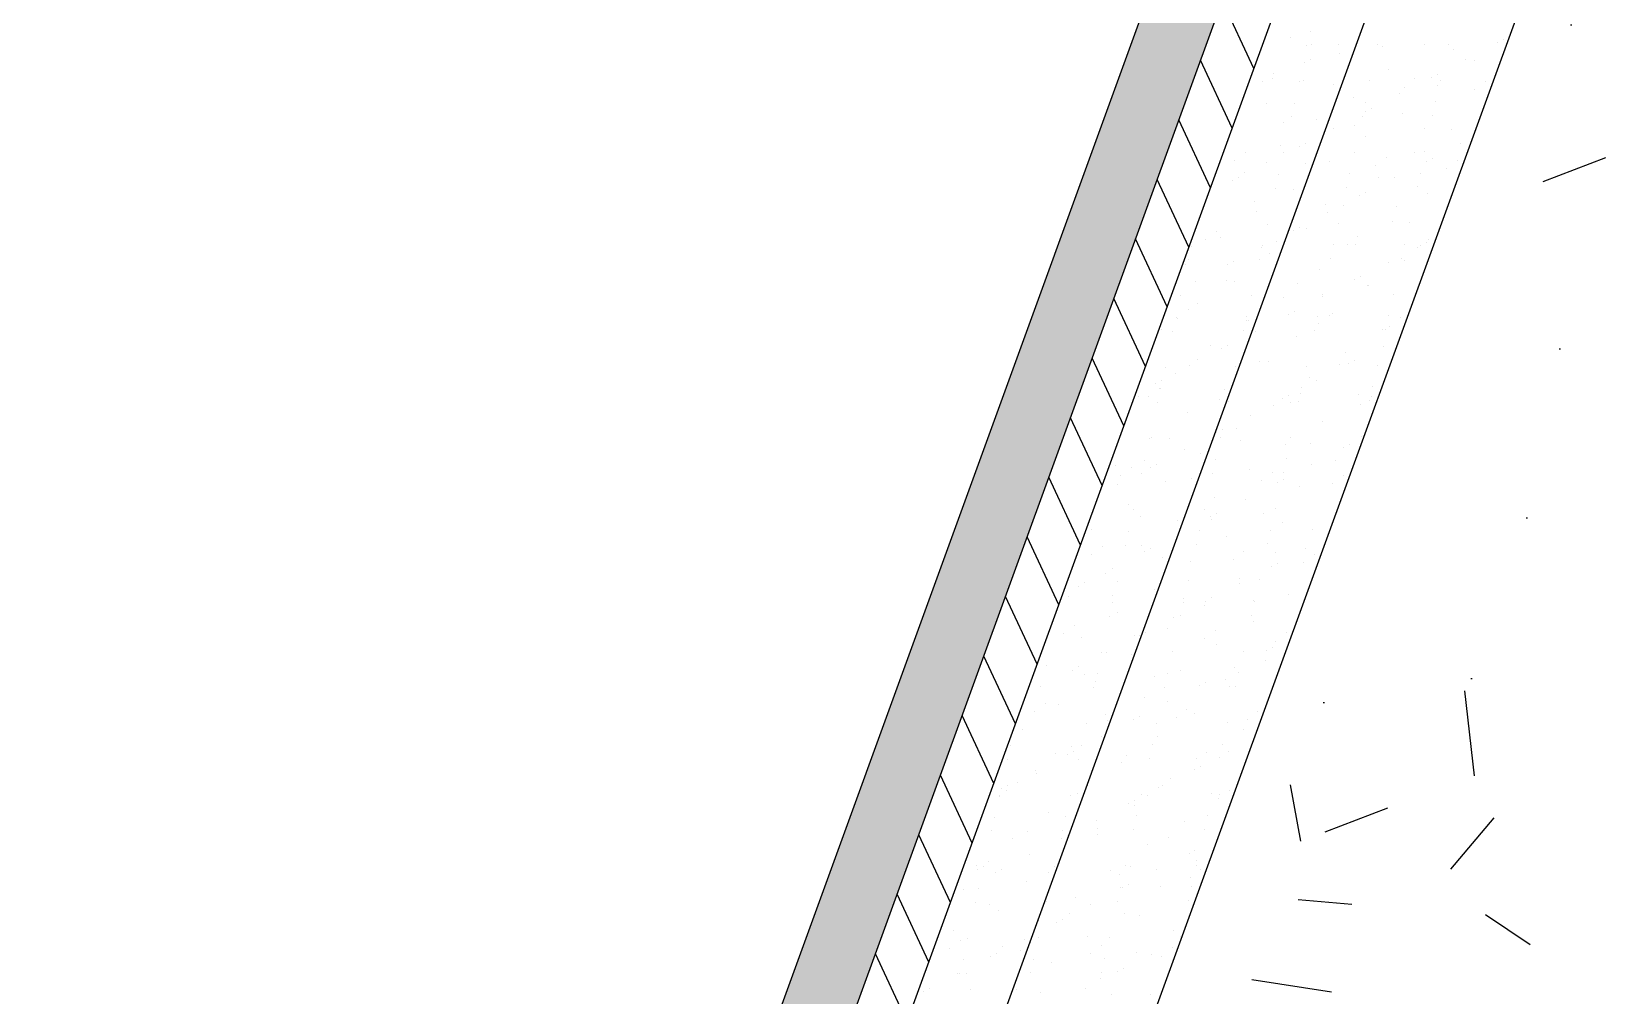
# Model space of a CAD drawing. Header units: millimetres. Extents: x 521005098 to 521837086, y 174609906 to 175681253.
# Drawn here: x 521825695.6 to 521826140.4, y 175362101.7 to 175362374.8 of the extents above; entities that cross this region are included whole.
import ezdxf

# ---------------------------------------------------------------- set-up
doc = ezdxf.new("R2010")
doc.units = ezdxf.units.MM
doc.header["$LTSCALE"] = 200
doc.layers.add('GT detail', color=3, linetype='Continuous')

msp = doc.modelspace()

# ---------------------------------------------------------------- hatches: boundary and pattern name
at = {"layer": 'GT detail'}
h = msp.add_hatch(dxfattribs=at)
h.set_pattern_fill('AR-CONC', color=8, style=0)
h.set_pattern_definition([(50, (0, 0), (182.184668996, -15.93908554), [19.05, -209.55]), (355, (0, 0), (-35.242825976, 191.05664288), [15.24, -167.64]), (100.451, (15.18, -1.33), (146.942501666, 175.11668782), [16.19, -178.09]), (46.1842, (0, 50.8), (271.07904089, -42.04232793), [28.575, -314.325]), (96.6356, (22.6, 47.3), (237.40423447, 247.42555589), [24.285, -267.135]), (351.184, (0, 50.8), (237.40460581, 247.42511786), [22.86, -251.46]), (21, (25.4, 38.1), (151.614879835, -102.265518517), [19.05, -209.55]), (326, (25.4, 38.1), (61.80202835, 184.18796612), [15.24, -167.64]), (71.4514, (38.03, 29.58), (213.41649077, 81.922857716), [16.19, -178.09]), (37.5, (0, 0), (3.0886032506, 84.555038873), [0, -165.608, 0, -170.18, 0, -168.275]), (7.5, (0, 0), (66.81966251, 100.180574818), [0, -97.028, 0, -161.798, 0, -64.135]), (327.5, (-56.64, 0), (135.590595167, -5.728743993), [0, -63.5, 0, -198.12, 0, -262.89]), (317.5, (-82.04, 0), (148.129181386, 25.426491033), [0, -82.55, 0, -131.572, 0, -186.69])])
h.paths.add_polyline_path([(521825707.71703, 175361255.59341), (521826357.5553, 175363041.00939), (521826498.50919, 175362989.70637), (521826584.01423, 175363224.62952), (521826443.06033, 175363275.93255), (521826393.07008, 175363240.91862), (521826666.6862, 175363992.67272), (521826682.47443, 175363933.71738), (521826823.42833, 175363882.41436), (521826875.56902, 175364025.66972), (521826968.70061, 175363989.16624), (521825942.64018, 175361170.08837)])
h = msp.add_hatch(dxfattribs=at)
h.set_pattern_fill('ANGLE', color=8, scale=2, style=0)
h.set_pattern_definition([(70, (-1581.22, 575.517), (-13.12750591238, 4.77802140226), [10.16, -3.81]), (160, (-1581.22, 575.517), (-4.77802140226, -13.12750591238), [10.16, -3.81])])
h.paths.add_polyline_path([(521825613.74776, 175361289.79542), (521825632.54162, 175361282.95502), (521826308.40661, 175363139.87884), (521826397.04104, 175363107.61854), (521826403.88144, 175363126.41239), (521826296.45316, 175363165.51309)])

# ---------------------------------------------------------------- linework, layer by layer
for p, q in [((521825613.74776, 175361289.79542), (521826296.45316, 175363165.51309)), ((521825632.54162, 175361282.95502), (521826308.40661, 175363139.87884)), ((521825646.63701, 175361277.82472), (521826320.97094, 175363130.54196)), ((521825670.12932, 175361269.27422), (521826339.5116, 175363108.38691)), ((521825707.71703, 175361255.59341), (521826357.5553, 175363041.00939))]:
    msp.add_line(p, q, dxfattribs=at)
at = {"layer": 'GT detail', "color": 8}
for p, q in [((521826042.08759, 175362364.31628), (521826033.12251, 175362383.54197)), ((521826052.38722, 175362373.14962), (521826052.38722, 175362373.14962)), ((521826058.02462, 175362374.7451), (521826058.02462, 175362374.7451)), ((521826112.97373, 175362372.52891), (521826112.97373, 175362372.52891)), ((521826057.15876, 175362370.83943), (521826057.15876, 175362370.83943)), ((521826058.55965, 175362371.21228), (521826058.55965, 175362371.21228)), ((521826066.12913, 175362371.14892), (521826066.12913, 175362371.14892)), ((521826066.34833, 175362368.57901), (521826066.34833, 175362368.57901)), ((521826077.232, 175362371.00986), (521826077.232, 175362371.00986)), ((521826078.59499, 175362370.46909), (521826078.59499, 175362370.46909)), ((521826090.54707, 175362371.24718), (521826090.54707, 175362371.24718)), ((521826097.30525, 175362371.1803), (521826097.30525, 175362371.1803)), ((521826098.63034, 175362369.7259), (521826098.63034, 175362369.7259)), ((521826111.28398, 175362371.64928), (521826111.28398, 175362371.64928)), ((521826035.94474, 175362347.43892), (521826026.97965, 175362366.66461)), ((521826047.67801, 175362362.86251), (521826047.67801, 175362362.86251)), ((521826056.46373, 175362366.11743), (521826056.46373, 175362366.11743)), ((521826058.15348, 175362366.99706), (521826058.15348, 175362366.99706)), ((521826080.30944, 175362364.00839), (521826080.30944, 175362364.00839)), ((521826102.1593, 175362366.89927), (521826102.1593, 175362366.89927)), ((521826104.50818, 175362366.67656), (521826104.50818, 175362366.67656)), ((521826044.65534, 175362360.54313), (521826044.65534, 175362360.54313)), ((521826047.33905, 175362361.36742), (521826047.33905, 175362361.36742)), ((521826054.89926, 175362360.64748), (521826054.89926, 175362360.64748)), ((521826056.28256, 175362360.79517), (521826056.28256, 175362360.79517)), ((521826064.69068, 175362359.79994), (521826064.69068, 175362359.79994)), ((521826067.71336, 175362362.11932), (521826067.71336, 175362362.11932)), ((521826074.9725, 175362360.81792), (521826074.9725, 175362360.81792)), ((521826084.72603, 175362359.05675), (521826084.72603, 175362359.05675)), ((521826087.7487, 175362361.37613), (521826087.7487, 175362361.37613)), ((521826092.49389, 175362361.86778), (521826092.49389, 175362361.86778)), ((521826094.18365, 175362362.74741), (521826094.18365, 175362362.74741)), ((521826094.27056, 175362359.43778), (521826094.27056, 175362359.43778)), ((521826095.04575, 175362360.98835), (521826095.04575, 175362360.98835)), ((521826107.78405, 175362360.63293), (521826107.78405, 175362360.63293)), ((521826045.80434, 175362354.31946), (521826045.80434, 175362354.31946)), ((521826053.54686, 175362354.54719), (521826053.54686, 175362354.54719)), ((521826070.24367, 175362356.22456), (521826070.24367, 175362356.22456)), ((521826073.6201, 175362354.71763), (521826073.6201, 175362354.71763)), ((521826083.36921, 175362357.11777), (521826083.36921, 175362357.11777)), ((521826093.69334, 175362354.88806), (521826093.69334, 175362354.88806)), ((521826104.76137, 175362358.31355), (521826104.76137, 175362358.31355)), ((521826029.80188, 175362330.56156), (521826020.83679, 175362349.78725)), ((521826052.68099, 175362350.64152), (521826052.68099, 175362350.64152)), ((521826059.76545, 175362349.74884), (521826059.76545, 175362349.74884)), ((521826072.75423, 175362350.81196), (521826072.75423, 175362350.81196)), ((521826073.70381, 175362352.08628), (521826073.70381, 175362352.08628)), ((521826075.39357, 175362352.96592), (521826075.39357, 175362352.96592)), ((521826084.20478, 175362351.65394), (521826084.20478, 175362351.65394)), ((521826092.82748, 175362350.98239), (521826092.82748, 175362350.98239)), ((521826050.4841, 175362348.89885), (521826050.4841, 175362348.89885)), ((521826064.57913, 175362347.33628), (521826064.57913, 175362347.33628)), ((521826070.51945, 175362348.15565), (521826070.51945, 175362348.15565)), ((521826073.72657, 175362345.17823), (521826073.72657, 175362345.17823)), ((521826090.55479, 175362347.41246), (521826090.55479, 175362347.41246)), ((521826098.1659, 175362347.08333), (521826098.1659, 175362347.08333)), ((521826049.52783, 175362342.51006), (521826049.52783, 175362342.51006)), ((521826054.91373, 175362342.30479), (521826054.91373, 175362342.30479)), ((521826056.60348, 175362343.18442), (521826056.60348, 175362343.18442)), ((521826070.49473, 175362340.62001), (521826070.49473, 175362340.62001)), ((521826087.68768, 175362340.60761), (521826087.68768, 175362340.60761)), ((521826090.56798, 175362340.79045), (521826090.56798, 175362340.79045)), ((521826100.6093, 175362343.08663), (521826100.6093, 175362343.08663)), ((521826036.57979, 175362338.22969), (521826036.57979, 175362338.22969)), ((521826039.60247, 175362340.54908), (521826039.60247, 175362340.54908)), ((521826045.78905, 175362337.55478), (521826045.78905, 175362337.55478)), ((521826050.42149, 175362340.44958), (521826050.42149, 175362340.44958)), ((521826056.61514, 175362337.4865), (521826056.61514, 175362337.4865)), ((521826059.63781, 175362339.80588), (521826059.63781, 175362339.80588)), ((521826063.48894, 175362337.93944), (521826063.48894, 175362337.93944)), ((521826076.65048, 175362336.74331), (521826076.65048, 175362336.74331)), ((521826079.67316, 175362339.06269), (521826079.67316, 175362339.06269)), ((521826090.94389, 175362338.05514), (521826090.94389, 175362338.05514)), ((521826092.63365, 175362338.93477), (521826092.63365, 175362338.93477)), ((521826099.7085, 175362338.3195), (521826099.7085, 175362338.3195)), ((521826023.65902, 175362313.6842), (521826014.69394, 175362332.90989)), ((521826036.12365, 175362332.52329), (521826036.12365, 175362332.52329)), ((521826037.8134, 175362333.40292), (521826037.8134, 175362333.40292)), ((521826039.46206, 175362334.72622), (521826039.46206, 175362334.72622)), ((521826049.06909, 175362334.34929), (521826049.06909, 175362334.34929)), ((521826069.14233, 175362334.51972), (521826069.14233, 175362334.51972)), ((521826077.45006, 175362333.36883), (521826077.45006, 175362333.36883)), ((521826081.81921, 175362333.30513), (521826081.81921, 175362333.30513)), ((521826089.21558, 175362334.69016), (521826089.21558, 175362334.69016)), ((521826096.68583, 175362336.00011), (521826096.68583, 175362336.00011)), ((521826028.98384, 175362328.2505), (521826028.98384, 175362328.2505)), ((521826048.20322, 175362330.44362), (521826048.20322, 175362330.44362)), ((521826053.42317, 175362330.15561), (521826053.42317, 175362330.15561)), ((521826068.27647, 175362330.61405), (521826068.27647, 175362330.61405)), ((521826072.15381, 175362328.27364), (521826072.15381, 175362328.27364)), ((521826073.84357, 175362329.15327), (521826073.84357, 175362329.15327)), ((521826088.34971, 175362330.78449), (521826088.34971, 175362330.78449)), ((521826091.41117, 175362328.79821), (521826091.41117, 175362328.79821)), ((521826042.40856, 175362326.58541), (521826042.40856, 175362326.58541)), ((521826042.94495, 175362323.67989), (521826042.94495, 175362323.67989)), ((521826062.4439, 175362325.84222), (521826062.4439, 175362325.84222)), ((521826063.02913, 175362323.52364), (521826063.02913, 175362323.52364)), ((521826067.38429, 175362325.58499), (521826067.38429, 175362325.58499)), ((521826082.47925, 175362325.09902), (521826082.47925, 175362325.09902)), ((521826045.94372, 175362320.25167), (521826045.94372, 175362320.25167)), ((521826053.36373, 175362318.49215), (521826053.36373, 175362318.49215)), ((521826055.05348, 175362319.37178), (521826055.05348, 175362319.37178)), ((521826056.90607, 175362319.10927), (521826056.90607, 175362319.10927)), ((521826066.01697, 175362320.42211), (521826066.01697, 175362320.42211)), ((521826081.3454, 175362321.01438), (521826081.3454, 175362321.01438)), ((521826086.09021, 175362320.59254), (521826086.09021, 175362320.59254)), ((521826017.51617, 175362296.80683), (521826008.55108, 175362316.03253)), ((521826024.51808, 175362313.98095), (521826024.51808, 175362313.98095)), ((521826028.50425, 175362315.91626), (521826028.50425, 175362315.91626)), ((521826031.52692, 175362318.23564), (521826031.52692, 175362318.23564)), ((521826032.70733, 175362316.4411), (521826032.70733, 175362316.4411)), ((521826044.59132, 175362314.15138), (521826044.59132, 175362314.15138)), ((521826048.53959, 175362315.17306), (521826048.53959, 175362315.17306)), ((521826051.56227, 175362317.49245), (521826051.56227, 175362317.49245)), ((521826064.66456, 175362314.32182), (521826064.66456, 175362314.32182)), ((521826068.57494, 175362314.42987), (521826068.57494, 175362314.42987)), ((521826070.86718, 175362314.53866), (521826070.86718, 175362314.53866)), ((521826071.59761, 175362316.74925), (521826071.59761, 175362316.74925)), ((521826084.73781, 175362314.49225), (521826084.73781, 175362314.49225)), ((521826089.39389, 175362314.2425), (521826089.39389, 175362314.2425)), ((521826091.08365, 175362315.12213), (521826091.08365, 175362315.12213)), ((521826091.63296, 175362316.00606), (521826091.63296, 175362316.00606)), ((521826023.65221, 175362310.07528), (521826023.65221, 175362310.07528)), ((521826036.2634, 175362309.59028), (521826036.2634, 175362309.59028)), ((521826043.72545, 175362310.24571), (521826043.72545, 175362310.24571)), ((521826044.23905, 175362313.74214), (521826044.23905, 175362313.74214)), ((521826046.66844, 175362311.87049), (521826046.66844, 175362311.87049)), ((521826063.7987, 175362310.41615), (521826063.7987, 175362310.41615)), ((521826080.26921, 175362309.49249), (521826080.26921, 175362309.49249)), ((521826083.87194, 175362310.58658), (521826083.87194, 175362310.58658)), ((521826084.82829, 175362309.96805), (521826084.82829, 175362309.96805)), ((521826088.61028, 175362313.68668), (521826088.61028, 175362313.68668)), ((521826022.64156, 175362308.65727), (521826022.64156, 175362308.65727)), ((521826034.57365, 175362308.71065), (521826034.57365, 175362308.71065)), ((521826060.62956, 175362307.29987), (521826060.62956, 175362307.29987)), ((521826072.29357, 175362305.34063), (521826072.29357, 175362305.34063)), ((521826025.44897, 175362303.96064), (521826025.44897, 175362303.96064)), ((521826034.33302, 175362304.27197), (521826034.33302, 175362304.27197)), ((521826036.60267, 175362304.08665), (521826036.60267, 175362304.08665)), ((521826054.36836, 175362303.52878), (521826054.36836, 175362303.52878)), ((521826070.60381, 175362304.461), (521826070.60381, 175362304.461)), ((521826074.4037, 175362302.78559), (521826074.4037, 175362302.78559)), ((521826074.59067, 175362302.72926), (521826074.59067, 175362302.72926)), ((521826011.37331, 175362279.92947), (521826002.40822, 175362299.15517)), ((521826021.39271, 175362299.88333), (521826021.39271, 175362299.88333)), ((521826026.12446, 175362297.61094), (521826026.12446, 175362297.61094)), ((521826041.46595, 175362300.05377), (521826041.46595, 175362300.05377)), ((521826050.56379, 175362299.51604), (521826050.56379, 175362299.51604)), ((521826061.47913, 175362299.711), (521826061.47913, 175362299.711)), ((521826061.5392, 175362300.2242), (521826061.5392, 175362300.2242)), ((521826081.61244, 175362300.39464), (521826081.61244, 175362300.39464)), ((521826020.04031, 175362293.78304), (521826020.04031, 175362293.78304)), ((521826020.4287, 175362293.60282), (521826020.4287, 175362293.60282)), ((521826023.45138, 175362295.9222), (521826023.45138, 175362295.9222)), ((521826040.08557, 175362293.04032), (521826040.08557, 175362293.04032)), ((521826040.11355, 175362293.95348), (521826040.11355, 175362293.95348)), ((521826040.46405, 175362292.85963), (521826040.46405, 175362292.85963)), ((521826043.48672, 175362295.17901), (521826043.48672, 175362295.17901)), ((521826051.81373, 175362294.67951), (521826051.81373, 175362294.67951)), ((521826053.50348, 175362295.55914), (521826053.50348, 175362295.55914)), ((521826060.1868, 175362294.12391), (521826060.1868, 175362294.12391)), ((521826060.49939, 175362292.11643), (521826060.49939, 175362292.11643)), ((521826063.52207, 175362294.43581), (521826063.52207, 175362294.43581)), ((521826064.5249, 175362294.94543), (521826064.5249, 175362294.94543)), ((521826080.26004, 175362294.29435), (521826080.26004, 175362294.29435)), ((521826083.55741, 175362293.69262), (521826083.55741, 175362293.69262)), ((521826015.88683, 175362290.37215), (521826015.88683, 175362290.37215)), ((521826019.17444, 175362289.87737), (521826019.17444, 175362289.87737)), ((521826039.24769, 175362290.04781), (521826039.24769, 175362290.04781)), ((521826042.68905, 175362289.9295), (521826042.68905, 175362289.9295)), ((521826054.04668, 175362288.46971), (521826054.04668, 175362288.46971)), ((521826059.32093, 175362290.21824), (521826059.32093, 175362290.21824)), ((521826078.48601, 175362290.37481), (521826078.48601, 175362290.37481)), ((521826079.39418, 175362290.38868), (521826079.39418, 175362290.38868)), ((521826080.53474, 175362291.37324), (521826080.53474, 175362291.37324)), ((521826029.84795, 175362285.80154), (521826029.84795, 175362285.80154)), ((521826033.02365, 175362284.89801), (521826033.02365, 175362284.89801)), ((521826034.7134, 175362285.77764), (521826034.7134, 175362285.77764)), ((521826068.0078, 175362283.89909), (521826068.0078, 175362283.89909)), ((521826078.71921, 175362285.67985), (521826078.71921, 175362285.67985)), ((521826005.23045, 175362263.05211), (521825996.26536, 175362282.2778)), ((521826016.91494, 175362279.68543), (521826016.91494, 175362279.68543)), ((521826023.89897, 175362280.148), (521826023.89897, 175362280.148)), ((521826026.25747, 175362281.95854), (521826026.25747, 175362281.95854)), ((521826036.98819, 175362279.85586), (521826036.98819, 175362279.85586)), ((521826043.80906, 175362281.23092), (521826043.80906, 175362281.23092)), ((521826046.29282, 175362281.21534), (521826046.29282, 175362281.21534)), ((521826057.06143, 175362280.0263), (521826057.06143, 175362280.0263)), ((521826066.32816, 175362280.47215), (521826066.32816, 175362280.47215)), ((521826069.05381, 175362280.64836), (521826069.05381, 175362280.64836)), ((521826070.74357, 175362281.52799), (521826070.74357, 175362281.52799)), ((521826077.13468, 175362280.19673), (521826077.13468, 175362280.19673)), ((521826014.23356, 175362275.11651), (521826014.23356, 175362275.11651)), ((521826015.92332, 175362275.99614), (521826015.92332, 175362275.99614)), ((521826019.78218, 175362278.0177), (521826019.78218, 175362278.0177)), ((521826055.70903, 175362273.92601), (521826055.70903, 175362273.92601)), ((521826057.77017, 175362276.66031), (521826057.77017, 175362276.66031)), ((521826059.92913, 175362275.89835), (521826059.92913, 175362275.89835)), ((521826075.78227, 175362274.09644), (521826075.78227, 175362274.09644)), ((521826009.30396, 175362271.54198), (521826009.30396, 175362271.54198)), ((521826012.35316, 175362271.28938), (521826012.35316, 175362271.28938)), ((521826014.69667, 175362269.67947), (521826014.69667, 175362269.67947)), ((521826015.37584, 175362273.60876), (521826015.37584, 175362273.60876)), ((521826015.56254, 175362273.58514), (521826015.56254, 175362273.58514)), ((521826032.3885, 175362270.54619), (521826032.3885, 175362270.54619)), ((521826033.74329, 175362273.44709), (521826033.74329, 175362273.44709)), ((521826034.76992, 175362269.8499), (521826034.76992, 175362269.8499)), ((521826035.41118, 175362272.86557), (521826035.41118, 175362272.86557)), ((521826035.63578, 175362273.75557), (521826035.63578, 175362273.75557)), ((521826050.26373, 175362270.86686), (521826050.26373, 175362270.86686)), ((521826051.95349, 175362271.7465), (521826051.95349, 175362271.7465)), ((521826052.42385, 175362269.803), (521826052.42385, 175362269.803)), ((521826054.84316, 175362270.02034), (521826054.84316, 175362270.02034)), ((521826055.44653, 175362272.12238), (521826055.44653, 175362272.12238)), ((521826071.73128, 175362272.08969), (521826071.73128, 175362272.08969)), ((521826074.91641, 175362270.19077), (521826074.91641, 175362270.19077)), ((521826075.48187, 175362271.37918), (521826075.48187, 175362271.37918)), ((521825999.08759, 175362246.17475), (521825990.12251, 175362265.40044)), ((521826023.26507, 175362266.97137), (521826023.26507, 175362266.97137)), ((521826041.13905, 175362266.11686), (521826041.13905, 175362266.11686)), ((521826047.7044, 175362268.87647), (521826047.7044, 175362268.87647)), ((521826072.45919, 175362269.0598), (521826072.45919, 175362269.0598)), ((521826031.47365, 175362261.08537), (521826031.47365, 175362261.08537)), ((521826033.1634, 175362261.965), (521826033.1634, 175362261.965)), ((521826037.22618, 175362262.40076), (521826037.22618, 175362262.40076)), ((521826061.66551, 175362264.30586), (521826061.66551, 175362264.30586)), ((521826012.43717, 175362259.48752), (521826012.43717, 175362259.48752)), ((521826013.02745, 175362259.73258), (521826013.02745, 175362259.73258)), ((521826018.18193, 175362259.6451), (521826018.18193, 175362259.6451)), ((521826022.34897, 175362256.33536), (521826022.34897, 175362256.33536)), ((521826032.51042, 175362259.65796), (521826032.51042, 175362259.65796)), ((521826038.21727, 175362258.90191), (521826038.21727, 175362258.90191)), ((521826051.1873, 175362257.83014), (521826051.1873, 175362257.83014)), ((521826052.58366, 175362259.82839), (521826052.58366, 175362259.82839)), ((521826058.25262, 175362258.15871), (521826058.25262, 175362258.15871)), ((521826067.50381, 175362256.83572), (521826067.50381, 175362256.83572)), ((521826069.19357, 175362257.71535), (521826069.19357, 175362257.71535)), ((521826072.65691, 175362259.99883), (521826072.65691, 175362259.99883)), ((521826002.96168, 175362251.94875), (521826002.96168, 175362251.94875)), ((521826011.08477, 175362253.38724), (521826011.08477, 175362253.38724)), ((521826014.37332, 175362252.1835), (521826014.37332, 175362252.1835)), ((521826026.98856, 175362255.16197), (521826026.98856, 175362255.16197)), ((521826031.15802, 175362253.55767), (521826031.15802, 175362253.55767)), ((521826051.23126, 175362253.7281), (521826051.23126, 175362253.7281)), ((521826058.37913, 175362252.08571), (521826058.37913, 175362252.08571)), ((521826065.14841, 175362253.25953), (521826065.14841, 175362253.25953)), ((521825992.94474, 175362229.29739), (521825983.97965, 175362248.52308)), ((521826004.27762, 175362248.97595), (521826004.27762, 175362248.97595)), ((521826007.30029, 175362251.29533), (521826007.30029, 175362251.29533)), ((521826010.21891, 175362249.48156), (521826010.21891, 175362249.48156)), ((521826012.68356, 175362251.30387), (521826012.68356, 175362251.30387)), ((521826016.92279, 175362247.37814), (521826016.92279, 175362247.37814)), ((521826024.31296, 175362248.23275), (521826024.31296, 175362248.23275)), ((521826027.33564, 175362250.55213), (521826027.33564, 175362250.55213)), ((521826030.29215, 175362249.652), (521826030.29215, 175362249.652)), ((521826040.94967, 175362250.59136), (521826040.94967, 175362250.59136)), ((521826044.3483, 175362247.48956), (521826044.3483, 175362247.48956)), ((521826047.37098, 175362249.80894), (521826047.37098, 175362249.80894)), ((521826050.36539, 175362249.82243), (521826050.36539, 175362249.82243)), ((521826050.40349, 175362247.93386), (521826050.40349, 175362247.93386)), ((521826067.40633, 175362249.06575), (521826067.40633, 175362249.06575)), ((521826003.55888, 175362246.55386), (521826003.55888, 175362246.55386)), ((521826030.8839, 175362242.80752), (521826030.8839, 175362242.80752)), ((521826048.71373, 175362247.05422), (521826048.71373, 175362247.05422)), ((521826054.91079, 175362246.02074), (521826054.91079, 175362246.02074)), ((521826064.38365, 175362246.74637), (521826064.38365, 175362246.74637)), ((521826006.44457, 175362240.90242), (521826006.44457, 175362240.90242)), ((521826007.95941, 175362239.28962), (521826007.95941, 175362239.28962)), ((521826028.03265, 175362239.46005), (521826028.03265, 175362239.46005)), ((521826039.58905, 175362242.30422), (521826039.58905, 175362242.30422)), ((521826048.1059, 175362239.63049), (521826048.1059, 175362239.63049)), ((521826010.10638, 175362237.33166), (521826010.10638, 175362237.33166)), ((521826020.40568, 175362236.3318), (521826020.40568, 175362236.3318)), ((521826029.92365, 175362237.27273), (521826029.92365, 175362237.27273)), ((521826030.14173, 175362236.58847), (521826030.14173, 175362236.58847)), ((521826031.6134, 175362238.15236), (521826031.6134, 175362238.15236)), ((521826044.84502, 175362238.23691), (521826044.84502, 175362238.23691)), ((521826050.17707, 175362235.84527), (521826050.17707, 175362235.84527)), ((521825986.80188, 175362212.42003), (521825977.83679, 175362231.64572)), ((521825996.20695, 175362233.66363), (521825996.20695, 175362233.66363)), ((521826006.607, 175362233.18933), (521826006.607, 175362233.18933)), ((521826020.79897, 175362232.52272), (521826020.79897, 175362232.52272)), ((521826025.81438, 175362229.45409), (521826025.81438, 175362229.45409)), ((521826026.68025, 175362233.35977), (521826026.68025, 175362233.35977)), ((521826034.3668, 175362231.76119), (521826034.3668, 175362231.76119)), ((521826045.88763, 175362229.62453), (521826045.88763, 175362229.62453)), ((521826046.75349, 175362233.5302), (521826046.75349, 175362233.5302)), ((521826058.80613, 175362233.66629), (521826058.80613, 175362233.66629)), ((521825996.20207, 175362226.66251), (521825996.20207, 175362226.66251)), ((521825999.22475, 175362228.98189), (521825999.22475, 175362228.98189)), ((521826005.74114, 175362229.28366), (521826005.74114, 175362229.28366)), ((521826010.16806, 175362229.09302), (521826010.16806, 175362229.09302)), ((521826011.13357, 175362227.49123), (521826011.13357, 175362227.49123)), ((521826012.82332, 175362228.37086), (521826012.82332, 175362228.37086)), ((521826016.23742, 175362225.91932), (521826016.23742, 175362225.91932)), ((521826019.26009, 175362228.2387), (521826019.26009, 175362228.2387)), ((521826036.27276, 175362225.17612), (521826036.27276, 175362225.17612)), ((521826039.29544, 175362227.4955), (521826039.29544, 175362227.4955)), ((521826048.32791, 175362227.19058), (521826048.32791, 175362227.19058)), ((521826056.82913, 175362228.27307), (521826056.82913, 175362228.27307)), ((521826059.33078, 175362226.75231), (521826059.33078, 175362226.75231)), ((521826000.10229, 175362221.30918), (521826000.10229, 175362221.30918)), ((521826002.00888, 175362222.74122), (521826002.00888, 175362222.74122)), ((521826024.12917, 175362224.5224), (521826024.12917, 175362224.5224)), ((521826047.16373, 175362223.24158), (521826047.16373, 175362223.24158)), ((521826048.85349, 175362224.12121), (521826048.85349, 175362224.12121)), ((521826056.3081, 175362224.43293), (521826056.3081, 175362224.43293)), ((521825992.34348, 175362217.70973), (521825992.34348, 175362217.70973)), ((521825994.03324, 175362218.58936), (521825994.03324, 175362218.58936)), ((521826003.48164, 175362219.09171), (521826003.48164, 175362219.09171)), ((521826014.0634, 175362216.73857), (521826014.0634, 175362216.73857)), ((521826023.55488, 175362219.26215), (521826023.55488, 175362219.26215)), ((521826038.03905, 175362218.49158), (521826038.03905, 175362218.49158)), ((521826038.09029, 175362219.95179), (521826038.09029, 175362219.95179)), ((521826043.62813, 175362219.43258), (521826043.62813, 175362219.43258)), ((521825980.65902, 175362195.54267), (521825971.69394, 175362214.76836)), ((521825989.62407, 175362214.83347), (521825989.62407, 175362214.83347)), ((521826002.03084, 175362215.01822), (521826002.03084, 175362215.01822)), ((521826002.12924, 175362212.99143), (521826002.12924, 175362212.99143)), ((521826022.06618, 175362214.27503), (521826022.06618, 175362214.27503)), ((521826022.20248, 175362213.16186), (521826022.20248, 175362213.16186)), ((521826028.02452, 175362212.16795), (521826028.02452, 175362212.16795)), ((521826028.37365, 175362213.46009), (521826028.37365, 175362213.46009)), ((521826030.0634, 175362214.33972), (521826030.0634, 175362214.33972)), ((521826042.10153, 175362213.53184), (521826042.10153, 175362213.53184)), ((521826042.27573, 175362213.3323), (521826042.27573, 175362213.3323)), ((521826052.0514, 175362215.38118), (521826052.0514, 175362215.38118)), ((521826001.26337, 175362209.08575), (521826001.26337, 175362209.08575)), ((521826003.58519, 175362210.26285), (521826003.58519, 175362210.26285)), ((521826019.24897, 175362208.71008), (521826019.24897, 175362208.71008)), ((521826021.33661, 175362209.25619), (521826021.33661, 175362209.25619)), ((521826041.40986, 175362209.42662), (521826041.40986, 175362209.42662)), ((521826041.98563, 175362207.59734), (521826041.98563, 175362207.59734)), ((521825988.12653, 175362204.34907), (521825988.12653, 175362204.34907)), ((521825991.1492, 175362206.66845), (521825991.1492, 175362206.66845)), ((521825993.34756, 175362203.02407), (521825993.34756, 175362203.02407)), ((521826008.16187, 175362203.60588), (521826008.16187, 175362203.60588)), ((521826009.58357, 175362203.67859), (521826009.58357, 175362203.67859)), ((521826011.18455, 175362205.92526), (521826011.18455, 175362205.92526)), ((521826011.27332, 175362204.55822), (521826011.27332, 175362204.55822)), ((521826017.5463, 175362205.69224), (521826017.5463, 175362205.69224)), ((521826028.19722, 175362202.86268), (521826028.19722, 175362202.86268)), ((521826031.21989, 175362205.18207), (521826031.21989, 175362205.18207)), ((521826051.25524, 175362204.43887), (521826051.25524, 175362204.43887)), ((521825999.00387, 175362198.89381), (521825999.00387, 175362198.89381)), ((521826000.45889, 175362198.92858), (521826000.45889, 175362198.92858)), ((521826007.30867, 175362198.45345), (521826007.30867, 175362198.45345)), ((521826019.07712, 175362199.06424), (521826019.07712, 175362199.06424)), ((521826031.50741, 175362201.12162), (521826031.50741, 175362201.12162)), ((521826039.15036, 175362199.23468), (521826039.15036, 175362199.23468)), ((521826045.61373, 175362199.42894), (521826045.61373, 175362199.42894)), ((521826047.30349, 175362200.30857), (521826047.30349, 175362200.30857)), ((521826048.23256, 175362202.11949), (521826048.23256, 175362202.11949)), ((521825974.51617, 175362178.66531), (521825965.55108, 175362197.891)), ((521825983.28179, 175362195.24023), (521825983.28179, 175362195.24023)), ((521825990.79348, 175362193.89709), (521825990.79348, 175362193.89709)), ((521825992.48324, 175362194.77672), (521825992.48324, 175362194.77672)), ((521826021.26979, 175362193.88284), (521826021.26979, 175362193.88284)), ((521826036.48905, 175362194.67894), (521826036.48905, 175362194.67894)), ((521826045.46852, 175362196.55101), (521826045.46852, 175362196.55101)), ((521825993.95529, 175362192.70479), (521825993.95529, 175362192.70479)), ((521825997.2429, 175362190.66962), (521825997.2429, 175362190.66962)), ((521825997.65147, 175362192.79352), (521825997.65147, 175362192.79352)), ((521826013.99064, 175362191.96159), (521826013.99064, 175362191.96159)), ((521826017.72471, 175362192.96396), (521826017.72471, 175362192.96396)), ((521826026.82365, 175362189.64745), (521826026.82365, 175362189.64745)), ((521826028.5134, 175362190.52708), (521826028.5134, 175362190.52708)), ((521826034.02598, 175362191.2184), (521826034.02598, 175362191.2184)), ((521826037.79796, 175362193.13439), (521826037.79796, 175362193.13439)), ((521825981.6688, 175362189.14708), (521825981.6688, 175362189.14708)), ((521825996.7856, 175362188.88785), (521825996.7856, 175362188.88785)), ((521826011.20402, 175362186.099), (521826011.20402, 175362186.099)), ((521826016.85885, 175362189.05828), (521826016.85885, 175362189.05828)), ((521826035.2309, 175362189.31222), (521826035.2309, 175362189.31222)), ((521826036.93209, 175362189.22872), (521826036.93209, 175362189.22872)), ((521825968.37331, 175362161.78795), (521825959.40822, 175362181.01364)), ((521825980.05098, 175362182.03563), (521825980.05098, 175362182.03563)), ((521825983.07366, 175362184.35502), (521825983.07366, 175362184.35502)), ((521825986.76469, 175362184.1939), (521825986.76469, 175362184.1939)), ((521826000.08633, 175362181.29244), (521826000.08633, 175362181.29244)), ((521826003.109, 175362183.61182), (521826003.109, 175362183.61182)), ((521826009.72332, 175362180.74558), (521826009.72332, 175362180.74558)), ((521826017.69897, 175362184.89744), (521826017.69897, 175362184.89744)), ((521826020.12167, 175362180.54925), (521826020.12167, 175362180.54925)), ((521826023.14435, 175362182.86863), (521826023.14435, 175362182.86863)), ((521826025.16513, 175362181.52839), (521826025.16513, 175362181.52839)), ((521826043.17969, 175362182.12544), (521826043.17969, 175362182.12544)), ((521825976.52706, 175362176.95511), (521825976.52706, 175362176.95511)), ((521825994.5261, 175362178.6959), (521825994.5261, 175362178.6959)), ((521826000.7258, 175362179.62329), (521826000.7258, 175362179.62329)), ((521826008.03357, 175362179.86595), (521826008.03357, 175362179.86595)), ((521826014.59935, 175362178.86634), (521826014.59935, 175362178.86634)), ((521826034.67259, 175362179.03677), (521826034.67259, 175362179.03677)), ((521826039.12624, 175362176.95777), (521826039.12624, 175362176.95777)), ((521826040.15702, 175362179.80605), (521826040.15702, 175362179.80605)), ((521825973.10046, 175362172.42518), (521825973.10046, 175362172.42518)), ((521825990.48818, 175362172.3845), (521825990.48818, 175362172.3845)), ((521825993.1737, 175362172.59562), (521825993.1737, 175362172.59562)), ((521825998.90889, 175362175.11594), (521825998.90889, 175362175.11594)), ((521826013.24695, 175362172.76605), (521826013.24695, 175362172.76605)), ((521826014.68691, 175362175.05267), (521826014.68691, 175362175.05267)), ((521826033.32019, 175362172.93649), (521826033.32019, 175362172.93649)), ((521825972.23459, 175362168.51951), (521825972.23459, 175362168.51951)), ((521825985.87975, 175362170.39135), (521825985.87975, 175362170.39135)), ((521825989.24348, 175362170.08445), (521825989.24348, 175362170.08445)), ((521825990.93324, 175362170.96408), (521825990.93324, 175362170.96408)), ((521825992.30783, 175362168.68994), (521825992.30783, 175362168.68994)), ((521826004.44929, 175362167.81389), (521826004.44929, 175362167.81389)), ((521826005.91509, 175362169.64816), (521826005.91509, 175362169.64816)), ((521826012.38108, 175362168.86038), (521826012.38108, 175362168.86038)), ((521826025.95044, 175362168.90496), (521826025.95044, 175362168.90496)), ((521826028.64803, 175362170.48206), (521826028.64803, 175362170.48206)), ((521826032.45432, 175362169.03081), (521826032.45432, 175362169.03081)), ((521826034.93905, 175362170.8663), (521826034.93905, 175362170.8663)), ((521825962.23045, 175362144.91059), (521825953.26537, 175362164.13628)), ((521825980.1188, 175362165.33444), (521825980.1188, 175362165.33444)), ((521825980.42241, 175362164.60066), (521825980.42241, 175362164.60066)), ((521826018.4104, 175362163.24327), (521826018.4104, 175362163.24327)), ((521826025.27365, 175362165.83481), (521826025.27365, 175362165.83481)), ((521826026.96341, 175362166.71444), (521826026.96341, 175362166.71444)), ((521825969.97509, 175362158.32757), (521825969.97509, 175362158.32757)), ((521825970.4534, 175362160.30295), (521825970.4534, 175362160.30295)), ((521825971.97544, 175362159.7222), (521825971.97544, 175362159.7222)), ((521825972.14316, 175362161.18258), (521825972.14316, 175362161.18258)), ((521825974.99811, 175362162.04158), (521825974.99811, 175362162.04158)), ((521825990.04834, 175362158.498), (521825990.04834, 175362158.498)), ((521825992.01078, 175362158.979), (521825992.01078, 175362158.979)), ((521825994.38352, 175362160.03005), (521825994.38352, 175362160.03005)), ((521825995.03346, 175362161.29838), (521825995.03346, 175362161.29838)), ((521826010.12158, 175362158.66843), (521826010.12158, 175362158.66843)), ((521826015.0688, 175362160.55519), (521826015.0688, 175362160.55519)), ((521826016.14897, 175362161.0848), (521826016.14897, 175362161.0848)), ((521826030.19482, 175362158.83887), (521826030.19482, 175362158.83887)), ((521826032.37152, 175362158.67266), (521826032.37152, 175362158.67266)), ((521826035.10415, 175362159.812), (521826035.10415, 175362159.812)), ((521825969.94419, 175362158.12495), (521825969.94419, 175362158.12495)), ((521826006.48357, 175362156.05331), (521826006.48357, 175362156.05331)), ((521826008.17332, 175362156.93294), (521826008.17332, 175362156.93294)), ((521826008.34463, 175362155.45944), (521826008.34463, 175362155.45944)), ((521826012.04613, 175362158.23581), (521826012.04613, 175362158.23581)), ((521826032.08147, 175362157.49262), (521826032.08147, 175362157.49262)), ((521825968.62269, 175362152.22728), (521825968.62269, 175362152.22728)), ((521825983.9053, 175362153.55433), (521825983.9053, 175362153.55433)), ((521825988.69593, 175362152.39771), (521825988.69593, 175362152.39771)), ((521825997.35889, 175362151.3033), (521825997.35889, 175362151.3033)), ((521826008.76918, 175362152.56815), (521826008.76918, 175362152.56815)), ((521826022.30575, 175362150.88882), (521826022.30575, 175362150.88882)), ((521826028.84242, 175362152.73858), (521826028.84242, 175362152.73858)), ((521825956.0876, 175362128.03323), (521825947.12251, 175362147.25892)), ((521825967.75682, 175362148.32161), (521825967.75682, 175362148.32161)), ((521825973.66768, 175362146.31555), (521825973.66768, 175362146.31555)), ((521825977.8042, 175362148.07791), (521825977.8042, 175362148.07791)), ((521825987.69348, 175362146.27181), (521825987.69348, 175362146.27181)), ((521825987.83007, 175362148.49204), (521825987.83007, 175362148.49204)), ((521825989.38324, 175362147.15144), (521825989.38324, 175362147.15144)), ((521825997.83955, 175362147.33472), (521825997.83955, 175362147.33472)), ((521825997.86641, 175362148.98372), (521825997.86641, 175362148.98372)), ((521826007.90331, 175362148.66247), (521826007.90331, 175362148.66247)), ((521826017.87489, 175362146.59153), (521826017.87489, 175362146.59153)), ((521826027.97656, 175362148.83291), (521826027.97656, 175362148.83291)), ((521825978.5688, 175362141.5218), (521825978.5688, 175362141.5218)), ((521825987.62879, 175362141.74493), (521825987.62879, 175362141.74493)), ((521826011.82753, 175362144.4131), (521826011.82753, 175362144.4131)), ((521826023.72365, 175362142.02216), (521826023.72365, 175362142.02216)), ((521826025.41341, 175362142.9018), (521826025.41341, 175362142.9018)), ((521825963.60191, 175362138.53171), (521825963.60191, 175362138.53171)), ((521825963.89989, 175362137.40876), (521825963.89989, 175362137.40876)), ((521825965.49732, 175362138.12966), (521825965.49732, 175362138.12966)), ((521825966.92257, 175362139.72814), (521825966.92257, 175362139.72814)), ((521825968.9034, 175362136.49031), (521825968.9034, 175362136.49031)), ((521825970.59316, 175362137.36994), (521825970.59316, 175362137.36994)), ((521825983.93524, 175362136.66557), (521825983.93524, 175362136.66557)), ((521825985.57057, 175362138.3001), (521825985.57057, 175362138.3001)), ((521825986.95791, 175362138.98495), (521825986.95791, 175362138.98495)), ((521826001.5899, 175362137.17432), (521826001.5899, 175362137.17432)), ((521826005.64381, 175362138.47053), (521826005.64381, 175362138.47053)), ((521826006.99326, 175362138.24175), (521826006.99326, 175362138.24175)), ((521826014.59897, 175362137.27216), (521826014.59897, 175362137.27216)), ((521826025.71706, 175362138.64096), (521826025.71706, 175362138.64096)), ((521826025.78864, 175362139.84249), (521826025.78864, 175362139.84249)), ((521826027.0286, 175362137.49856), (521826027.0286, 175362137.49856)), ((521825959.77872, 175362131.7403), (521825959.77872, 175362131.7403)), ((521825964.14492, 175362132.02937), (521825964.14492, 175362132.02937)), ((521825977.56302, 175362133.9611), (521825977.56302, 175362133.9611)), ((521825984.21817, 175362132.19981), (521825984.21817, 175362132.19981)), ((521826003.97058, 175362135.92237), (521826003.97058, 175362135.92237)), ((521826004.29141, 175362132.37024), (521826004.29141, 175362132.37024)), ((521826004.93357, 175362132.24067), (521826004.93357, 175362132.24067)), ((521826006.62332, 175362133.1203), (521826006.62332, 175362133.1203)), ((521826015.55102, 175362132.6037), (521826015.55102, 175362132.6037)), ((521826024.00593, 175362135.17918), (521826024.00593, 175362135.17918)), ((521826024.36466, 175362132.54068), (521826024.36466, 175362132.54068)), ((521825949.94474, 175362111.15587), (521825940.97965, 175362130.38156)), ((521825963.27905, 175362128.1237), (521825963.27905, 175362128.1237)), ((521825967.0848, 175362127.48538), (521825967.0848, 175362127.48538)), ((521825983.3523, 175362128.29414), (521825983.3523, 175362128.29414)), ((521825991.52413, 175362129.39048), (521825991.52413, 175362129.39048)), ((521825995.80889, 175362127.49066), (521825995.80889, 175362127.49066)), ((521826003.42554, 175362128.46457), (521826003.42554, 175362128.46457)), ((521826023.49879, 175362128.635), (521826023.49879, 175362128.635)), ((521825969.72866, 175362125.76448), (521825969.72866, 175362125.76448)), ((521825981.04591, 175362122.91477), (521825981.04591, 175362122.91477)), ((521825987.83324, 175362123.3388), (521825987.83324, 175362123.3388)), ((521825989.764, 175362125.02128), (521825989.764, 175362125.02128)), ((521826005.48525, 175362124.81987), (521826005.48525, 175362124.81987)), ((521826009.79935, 175362124.27809), (521826009.79935, 175362124.27809)), ((521825956.84718, 175362120.2466), (521825956.84718, 175362120.2466)), ((521825986.14348, 175362122.45917), (521825986.14348, 175362122.45917)), ((521825995.00703, 175362118.34415), (521825995.00703, 175362118.34415)), ((521826001.16604, 175362118.27263), (521826001.16604, 175362118.27263)), ((521826019.44636, 175362120.24926), (521826019.44636, 175362120.24926)), ((521826021.23929, 175362118.44306), (521826021.23929, 175362118.44306)), ((521825955.82435, 175362115.09532), (521825955.82435, 175362115.09532)), ((521825958.84703, 175362117.4147), (521825958.84703, 175362117.4147)), ((521825961.01955, 175362117.93176), (521825961.01955, 175362117.93176)), ((521825970.80829, 175362115.67598), (521825970.80829, 175362115.67598)), ((521825975.85969, 175362114.35213), (521825975.85969, 175362114.35213)), ((521825977.0188, 175362117.70916), (521825977.0188, 175362117.70916)), ((521825978.88237, 175362116.67151), (521825978.88237, 175362116.67151)), ((521825981.0928, 175362118.10219), (521825981.0928, 175362118.10219)), ((521825998.91771, 175362115.92832), (521825998.91771, 175362115.92832)), ((521826008.96814, 175362113.77354), (521826008.96814, 175362113.77354)), ((521826018.95306, 175362115.18512), (521826018.95306, 175362115.18512)), ((521825943.80188, 175362094.2785), (521825934.83679, 175362113.5042)), ((521825959.66715, 175362111.83147), (521825959.66715, 175362111.83147)), ((521825967.3534, 175362112.67767), (521825967.3534, 175362112.67767)), ((521825969.04316, 175362113.5573), (521825969.04316, 175362113.5573)), ((521825979.7404, 175362112.0019), (521825979.7404, 175362112.0019)), ((521825984.7694, 175362111.10537), (521825984.7694, 175362111.10537)), ((521825995.89504, 175362113.60894), (521825995.89504, 175362113.60894)), ((521825999.81364, 175362112.17234), (521825999.81364, 175362112.17234)), ((521826013.04897, 175362113.45952), (521826013.04897, 175362113.45952)), ((521826015.93038, 175362112.86574), (521826015.93038, 175362112.86574)), ((521825958.22872, 175362107.92766), (521825958.22872, 175362107.92766)), ((521825958.80129, 175362107.9258), (521825958.80129, 175362107.9258)), ((521825960.74252, 175362107.89215), (521825960.74252, 175362107.89215)), ((521825978.87453, 175362108.09623), (521825978.87453, 175362108.09623)), ((521825998.73052, 175362106.53475), (521825998.73052, 175362106.53475)), ((521825998.94778, 175362108.26667), (521825998.94778, 175362108.26667)), ((521826003.38357, 175362108.42803), (521826003.38357, 175362108.42803)), ((521826005.07332, 175362109.30766), (521826005.07332, 175362109.30766)), ((521825948.56332, 175362102.89617), (521825948.56332, 175362102.89617)), ((521825950.25307, 175362103.7758), (521825950.25307, 175362103.7758)), ((521825961.65312, 175362103.45104), (521825961.65312, 175362103.45104)), ((521825974.70363, 175362103.32153), (521825974.70363, 175362103.32153)), ((521825981.68846, 175362102.70785), (521825981.68846, 175362102.70785)), ((521825994.25889, 175362103.67802), (521825994.25889, 175362103.67802)), ((521826001.7238, 175362101.96465), (521826001.7238, 175362101.96465)), ((521826012.69163, 175362101.96414), (521826012.69163, 175362101.96414))]:
    msp.add_line(p, q, dxfattribs=at)

doc.saveas('drawing.dxf')
